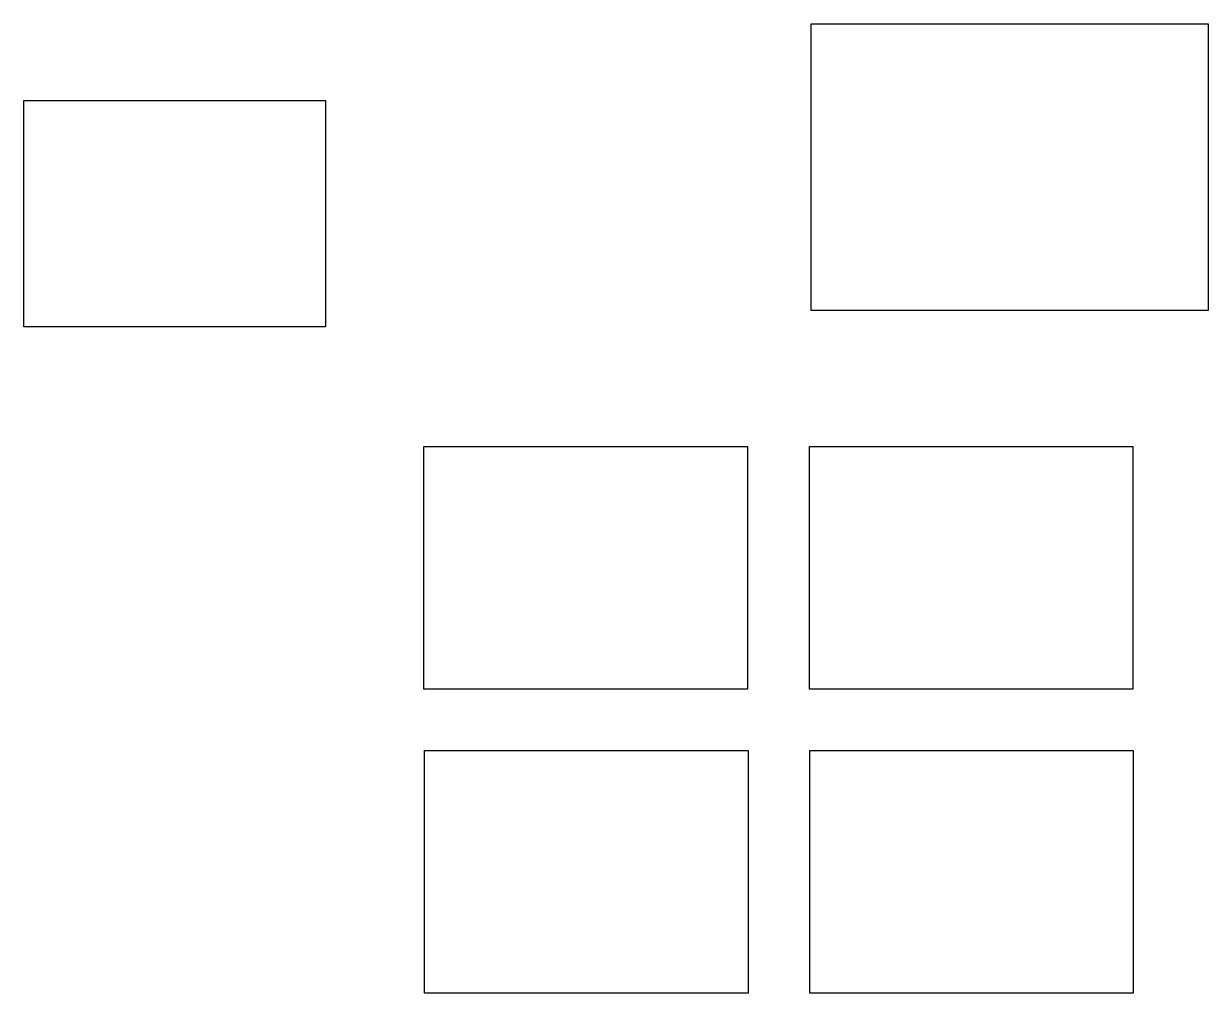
# Model space of a CAD drawing. Header units: millimetres. Extents: x -251401 to 377140, y -30451 to 275830.
# Drawn here: x -113430 to 55946, y 93557 to 232135 of the extents above; entities that cross this region are included whole.
import ezdxf

# ---------------------------------------------------------------- set-up
doc = ezdxf.new("R2010")
doc.units = ezdxf.units.MM
doc.layers.add('A-WALL', color=4, linetype='Continuous')
picture_1 = doc.add_image_def('image2.jpg', size_in_pixel=(960, 720))
picture_2 = doc.add_image_def('image3.jpg', size_in_pixel=(960, 720))
picture_3 = doc.add_image_def('image4.jpg', size_in_pixel=(960, 720))
picture_4 = doc.add_image_def('image5.jpg', size_in_pixel=(960, 720))
picture_5 = doc.add_image_def('image6.jpg', size_in_pixel=(500, 375))
picture_6 = doc.add_image_def('image7.jpeg', size_in_pixel=(500, 361))

msp = doc.modelspace()

# ---------------------------------------------------------------- pictures from other files: only their frames are drawn
at = {"layer": 'A-WALL'}
image = msp.add_image(picture_6, insert=(-856.5, 191123.5), size_in_units=(56802.5, 41011.405), dxfattribs=at)
image.dxf.flags = 7
image = msp.add_image(picture_5, insert=(-113429.5, 188802), size_in_units=(43159.27, 32369.452), dxfattribs=at)
image.dxf.flags = 7
image = msp.add_image(picture_2, insert=(-56196.667, 137012), size_in_units=(46251.333, 34688.5), dxfattribs=at)
image.dxf.flags = 15
image = msp.add_image(picture_1, insert=(-1083.333, 137012), size_in_units=(46251.333, 34688.5), dxfattribs=at)
image.dxf.flags = 7
image = msp.add_image(picture_3, insert=(-56108, 93557), size_in_units=(46251.333, 34688.5), dxfattribs=at)
image.dxf.flags = 7
image = msp.add_image(picture_4, insert=(-1046.667, 93557), size_in_units=(46251.333, 34688.5), dxfattribs=at)
image.dxf.flags = 7

doc.saveas('drawing.dxf')
